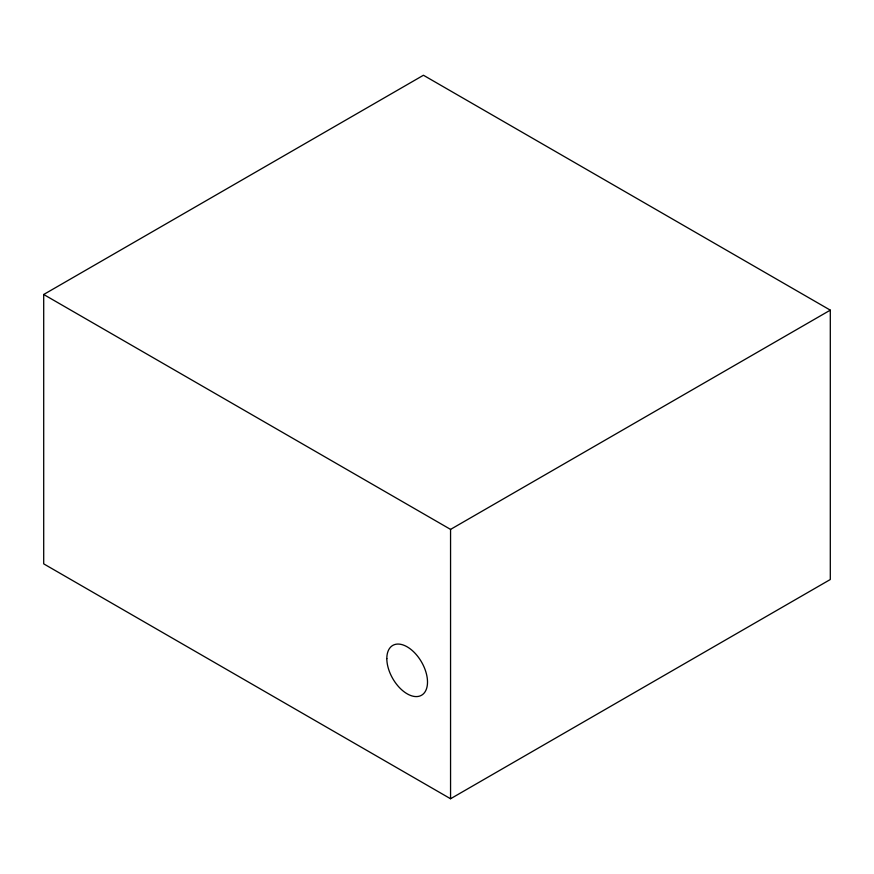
<?xml version="1.0" encoding="UTF-8"?>
<svg xmlns="http://www.w3.org/2000/svg" width="874" height="874" viewBox="0 0 874 874"><rect width="100%" height="100%" fill="white"/><g stroke="black" fill="none" stroke-linecap="round" stroke-linejoin="round"><path stroke-width="1.31" d="M43.7 294.494L423.442 75.251L830.3 310.15L830.3 579.506L450.558 798.749L43.7 563.85L43.7 294.494L450.558 529.393L830.3 310.15M450.558 529.393L450.558 798.749M386.821 658.592A28.766 16.606 60 0 0 417.335 696.545A28.766 16.606 60 0 0 417.335 655.861A28.766 16.606 60 0 0 386.821 658.592"/></g></svg>
